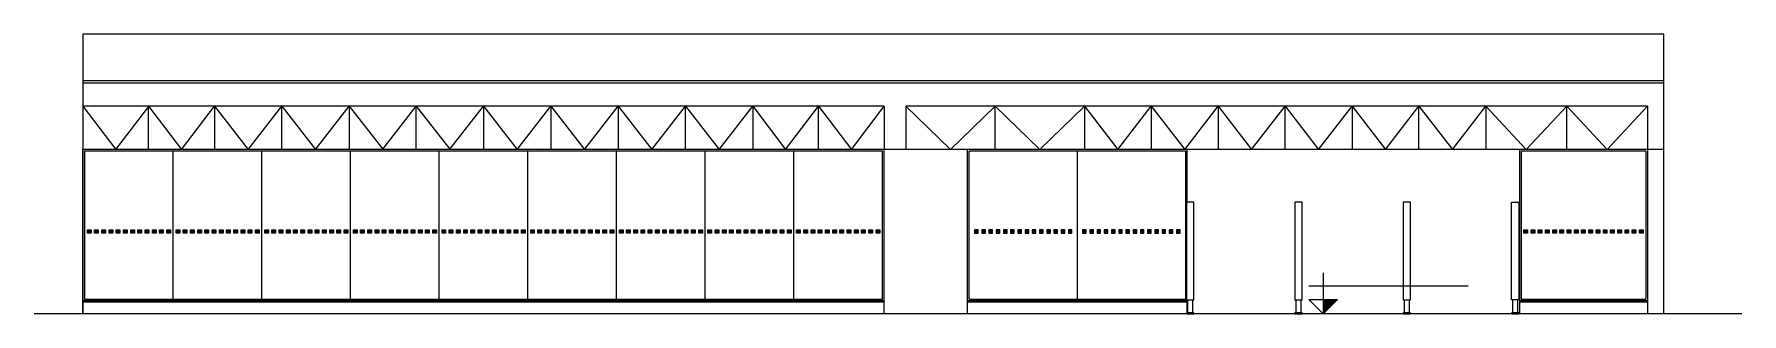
# Model space of a CAD drawing. Header units: metres. Extents: x -367 to 368, y -238 to 223.
# Drawn here: x -172.82 to -149.17, y 49.88 to 53.76 of the extents above; entities that cross this region are included whole.
import ezdxf
from ezdxf.enums import TextEntityAlignment as Align

# ---------------------------------------------------------------- set-up
doc = ezdxf.new("R2010")
doc.units = ezdxf.units.M
doc.linetypes.add('DIVIDE', pattern=[31.75, 12.7, -6.35, 0, -6.35, 0, -6.35])
doc.layers.add('ELE-INSTALAÇÕES', color=160, linetype='Continuous')
doc.layers.add('LA_BAU_BASES GERAIS_R00$0$base', color=253, linetype='Continuous')
doc.styles.add('LA_BAU_BASES GERAIS_R00$0$R60-125-RS', font='romans.shx', dxfattribs={"height": 0.19})
doc.styles.add('LA_BAU_BASES GERAIS_R00$0$R80-100-RS', font='romans.shx', dxfattribs={"height": 0.203})

# ---------------------------------------------------------------- blocks, each defined once
blk = doc.blocks.new('LA_BAU_BASES GERAIS_R00$0$SIMB-INICA-NÍVEL 100')
blk.add_hatch(color=256).paths.add_polyline_path([(2, 2), (0, 2), (0, 0)])
for p, q in [((0, 5.71), (0, 0)), ((-2, 3.9), (20.07, 3.9)), ((-2, 2), (2, 2))]:
    blk.add_line(p, q)
blk.add_lwpolyline([(-2, 2), (0, 0), (2, 2)])
blk = doc.blocks.new('LA_BAU_BASES GERAIS_R00')
at = {"layer": 'LA_BAU_BASES GERAIS_R00$0$base'}
for points in [[(-172.081, 51.048), (-172.031, 51.048), (-172.031, 50.998), (-172.081, 50.998)], [(-171.981, 51.048), (-171.931, 51.048), (-171.931, 50.998), (-171.981, 50.998)], [(-171.881, 51.048), (-171.831, 51.048), (-171.831, 50.998), (-171.881, 50.998)], [(-171.781, 51.048), (-171.731, 51.048), (-171.731, 50.998), (-171.781, 50.998)], [(-171.681, 51.048), (-171.631, 51.048), (-171.631, 50.998), (-171.681, 50.998)], [(-171.581, 51.048), (-171.531, 51.048), (-171.531, 50.998), (-171.581, 50.998)], [(-171.481, 51.048), (-171.431, 51.048), (-171.431, 50.998), (-171.481, 50.998)], [(-171.381, 51.048), (-171.331, 51.048), (-171.331, 50.998), (-171.381, 50.998)], [(-171.281, 51.048), (-171.231, 51.048), (-171.231, 50.998), (-171.281, 50.998)], [(-171.181, 51.048), (-171.131, 51.048), (-171.131, 50.998), (-171.181, 50.998)], [(-171.081, 51.048), (-171.031, 51.048), (-171.031, 50.998), (-171.081, 50.998)], [(-170.981, 51.048), (-170.931, 51.048), (-170.931, 50.998), (-170.981, 50.998)], [(-170.853, 51.048), (-170.803, 51.048), (-170.803, 50.998), (-170.853, 50.998)], [(-170.753, 51.048), (-170.703, 51.048), (-170.703, 50.998), (-170.753, 50.998)], [(-170.653, 51.048), (-170.603, 51.048), (-170.603, 50.998), (-170.653, 50.998)], [(-170.553, 51.048), (-170.503, 51.048), (-170.503, 50.998), (-170.553, 50.998)], [(-170.453, 51.048), (-170.403, 51.048), (-170.403, 50.998), (-170.453, 50.998)], [(-170.353, 51.048), (-170.303, 51.048), (-170.303, 50.998), (-170.353, 50.998)], [(-170.253, 51.048), (-170.203, 51.048), (-170.203, 50.998), (-170.253, 50.998)], [(-170.153, 51.048), (-170.103, 51.048), (-170.103, 50.998), (-170.153, 50.998)], [(-170.053, 51.048), (-170.003, 51.048), (-170.003, 50.998), (-170.053, 50.998)], [(-169.953, 51.048), (-169.903, 51.048), (-169.903, 50.998), (-169.953, 50.998)], [(-169.853, 51.048), (-169.803, 51.048), (-169.803, 50.998), (-169.853, 50.998)], [(-169.753, 51.048), (-169.703, 51.048), (-169.703, 50.998), (-169.753, 50.998)], [(-169.625, 51.048), (-169.575, 51.048), (-169.575, 50.998), (-169.625, 50.998)], [(-169.525, 51.048), (-169.475, 51.048), (-169.475, 50.998), (-169.525, 50.998)], [(-169.425, 51.048), (-169.375, 51.048), (-169.375, 50.998), (-169.425, 50.998)], [(-169.325, 51.048), (-169.275, 51.048), (-169.275, 50.998), (-169.325, 50.998)], [(-169.225, 51.048), (-169.175, 51.048), (-169.175, 50.998), (-169.225, 50.998)], [(-169.125, 51.048), (-169.075, 51.048), (-169.075, 50.998), (-169.125, 50.998)], [(-169.025, 51.048), (-168.975, 51.048), (-168.975, 50.998), (-169.025, 50.998)], [(-168.925, 51.048), (-168.875, 51.048), (-168.875, 50.998), (-168.925, 50.998)], [(-168.825, 51.048), (-168.775, 51.048), (-168.775, 50.998), (-168.825, 50.998)], [(-168.725, 51.048), (-168.675, 51.048), (-168.675, 50.998), (-168.725, 50.998)], [(-168.625, 51.048), (-168.575, 51.048), (-168.575, 50.998), (-168.625, 50.998)], [(-168.525, 51.048), (-168.475, 51.048), (-168.475, 50.998), (-168.525, 50.998)], [(-168.397, 51.048), (-168.347, 51.048), (-168.347, 50.998), (-168.397, 50.998)], [(-168.297, 51.048), (-168.247, 51.048), (-168.247, 50.998), (-168.297, 50.998)], [(-168.197, 51.048), (-168.147, 51.048), (-168.147, 50.998), (-168.197, 50.998)], [(-168.097, 51.048), (-168.047, 51.048), (-168.047, 50.998), (-168.097, 50.998)], [(-167.997, 51.048), (-167.947, 51.048), (-167.947, 50.998), (-167.997, 50.998)], [(-167.897, 51.048), (-167.847, 51.048), (-167.847, 50.998), (-167.897, 50.998)], [(-167.797, 51.048), (-167.747, 51.048), (-167.747, 50.998), (-167.797, 50.998)], [(-167.697, 51.048), (-167.647, 51.048), (-167.647, 50.998), (-167.697, 50.998)], [(-167.597, 51.048), (-167.547, 51.048), (-167.547, 50.998), (-167.597, 50.998)], [(-167.497, 51.048), (-167.447, 51.048), (-167.447, 50.998), (-167.497, 50.998)], [(-167.397, 51.048), (-167.347, 51.048), (-167.347, 50.998), (-167.397, 50.998)], [(-167.297, 51.048), (-167.247, 51.048), (-167.247, 50.998), (-167.297, 50.998)], [(-167.17, 51.048), (-167.12, 51.048), (-167.12, 50.998), (-167.17, 50.998)], [(-167.07, 51.048), (-167.02, 51.048), (-167.02, 50.998), (-167.07, 50.998)], [(-166.97, 51.048), (-166.92, 51.048), (-166.92, 50.998), (-166.97, 50.998)], [(-166.87, 51.048), (-166.82, 51.048), (-166.82, 50.998), (-166.87, 50.998)], [(-166.77, 51.048), (-166.72, 51.048), (-166.72, 50.998), (-166.77, 50.998)], [(-166.67, 51.048), (-166.62, 51.048), (-166.62, 50.998), (-166.67, 50.998)], [(-166.57, 51.048), (-166.52, 51.048), (-166.52, 50.998), (-166.57, 50.998)], [(-166.47, 51.048), (-166.42, 51.048), (-166.42, 50.998), (-166.47, 50.998)], [(-166.37, 51.048), (-166.32, 51.048), (-166.32, 50.998), (-166.37, 50.998)], [(-166.27, 51.048), (-166.22, 51.048), (-166.22, 50.998), (-166.27, 50.998)], [(-166.17, 51.048), (-166.12, 51.048), (-166.12, 50.998), (-166.17, 50.998)], [(-166.07, 51.048), (-166.02, 51.048), (-166.02, 50.998), (-166.07, 50.998)], [(-165.942, 51.048), (-165.892, 51.048), (-165.892, 50.998), (-165.942, 50.998)], [(-165.842, 51.048), (-165.792, 51.048), (-165.792, 50.998), (-165.842, 50.998)], [(-165.742, 51.048), (-165.692, 51.048), (-165.692, 50.998), (-165.742, 50.998)], [(-165.642, 51.048), (-165.592, 51.048), (-165.592, 50.998), (-165.642, 50.998)], [(-165.542, 51.048), (-165.492, 51.048), (-165.492, 50.998), (-165.542, 50.998)], [(-165.442, 51.048), (-165.392, 51.048), (-165.392, 50.998), (-165.442, 50.998)], [(-165.342, 51.048), (-165.292, 51.048), (-165.292, 50.998), (-165.342, 50.998)], [(-165.242, 51.048), (-165.192, 51.048), (-165.192, 50.998), (-165.242, 50.998)], [(-165.142, 51.048), (-165.092, 51.048), (-165.092, 50.998), (-165.142, 50.998)], [(-165.042, 51.048), (-164.992, 51.048), (-164.992, 50.998), (-165.042, 50.998)], [(-164.942, 51.048), (-164.892, 51.048), (-164.892, 50.998), (-164.942, 50.998)], [(-164.842, 51.048), (-164.792, 51.048), (-164.792, 50.998), (-164.842, 50.998)], [(-164.714, 51.048), (-164.664, 51.048), (-164.664, 50.998), (-164.714, 50.998)], [(-164.614, 51.048), (-164.564, 51.048), (-164.564, 50.998), (-164.614, 50.998)], [(-164.514, 51.048), (-164.464, 51.048), (-164.464, 50.998), (-164.514, 50.998)], [(-164.414, 51.048), (-164.364, 51.048), (-164.364, 50.998), (-164.414, 50.998)], [(-164.314, 51.048), (-164.264, 51.048), (-164.264, 50.998), (-164.314, 50.998)], [(-164.214, 51.048), (-164.164, 51.048), (-164.164, 50.998), (-164.214, 50.998)], [(-164.114, 51.048), (-164.064, 51.048), (-164.064, 50.998), (-164.114, 50.998)], [(-164.014, 51.048), (-163.964, 51.048), (-163.964, 50.998), (-164.014, 50.998)], [(-163.914, 51.048), (-163.864, 51.048), (-163.864, 50.998), (-163.914, 50.998)], [(-163.814, 51.048), (-163.764, 51.048), (-163.764, 50.998), (-163.814, 50.998)], [(-163.714, 51.048), (-163.664, 51.048), (-163.664, 50.998), (-163.714, 50.998)], [(-163.614, 51.048), (-163.564, 51.048), (-163.564, 50.998), (-163.614, 50.998)], [(-163.487, 51.048), (-163.437, 51.048), (-163.437, 50.998), (-163.487, 50.998)], [(-163.387, 51.048), (-163.337, 51.048), (-163.337, 50.998), (-163.387, 50.998)], [(-163.287, 51.048), (-163.237, 51.048), (-163.237, 50.998), (-163.287, 50.998)], [(-163.187, 51.048), (-163.137, 51.048), (-163.137, 50.998), (-163.187, 50.998)], [(-163.087, 51.048), (-163.037, 51.048), (-163.037, 50.998), (-163.087, 50.998)], [(-162.987, 51.048), (-162.937, 51.048), (-162.937, 50.998), (-162.987, 50.998)], [(-162.887, 51.048), (-162.837, 51.048), (-162.837, 50.998), (-162.887, 50.998)], [(-162.787, 51.048), (-162.737, 51.048), (-162.737, 50.998), (-162.787, 50.998)], [(-162.687, 51.048), (-162.637, 51.048), (-162.637, 50.998), (-162.687, 50.998)], [(-162.587, 51.048), (-162.537, 51.048), (-162.537, 50.998), (-162.587, 50.998)], [(-162.487, 51.048), (-162.437, 51.048), (-162.437, 50.998), (-162.487, 50.998)], [(-162.387, 51.048), (-162.337, 51.048), (-162.337, 50.998), (-162.387, 50.998)], [(-162.259, 51.048), (-162.209, 51.048), (-162.209, 50.998), (-162.259, 50.998)], [(-162.159, 51.048), (-162.109, 51.048), (-162.109, 50.998), (-162.159, 50.998)], [(-162.059, 51.048), (-162.009, 51.048), (-162.009, 50.998), (-162.059, 50.998)], [(-161.959, 51.048), (-161.909, 51.048), (-161.909, 50.998), (-161.959, 50.998)], [(-161.859, 51.048), (-161.809, 51.048), (-161.809, 50.998), (-161.859, 50.998)], [(-161.759, 51.048), (-161.709, 51.048), (-161.709, 50.998), (-161.759, 50.998)], [(-161.659, 51.048), (-161.609, 51.048), (-161.609, 50.998), (-161.659, 50.998)], [(-161.559, 51.048), (-161.509, 51.048), (-161.509, 50.998), (-161.559, 50.998)], [(-161.459, 51.048), (-161.409, 51.048), (-161.409, 50.998), (-161.459, 50.998)], [(-161.359, 51.048), (-161.309, 51.048), (-161.309, 50.998), (-161.359, 50.998)], [(-161.259, 51.048), (-161.209, 51.048), (-161.209, 50.998), (-161.259, 50.998)], [(-161.159, 51.048), (-161.109, 51.048), (-161.109, 50.998), (-161.159, 50.998)], [(-159.746, 51.048), (-159.796, 51.048), (-159.796, 50.998), (-159.746, 50.998)], [(-159.646, 51.048), (-159.696, 51.048), (-159.696, 50.998), (-159.646, 50.998)], [(-159.546, 51.048), (-159.596, 51.048), (-159.596, 50.998), (-159.546, 50.998)], [(-159.446, 51.048), (-159.496, 51.048), (-159.496, 50.998), (-159.446, 50.998)], [(-159.346, 51.048), (-159.396, 51.048), (-159.396, 50.998), (-159.346, 50.998)], [(-159.246, 51.048), (-159.296, 51.048), (-159.296, 50.998), (-159.246, 50.998)], [(-159.146, 51.048), (-159.196, 51.048), (-159.196, 50.998), (-159.146, 50.998)], [(-159.046, 51.048), (-159.096, 51.048), (-159.096, 50.998), (-159.046, 50.998)], [(-158.946, 51.048), (-158.996, 51.048), (-158.996, 50.998), (-158.946, 50.998)], [(-158.846, 51.048), (-158.896, 51.048), (-158.896, 50.998), (-158.846, 50.998)], [(-158.746, 51.048), (-158.796, 51.048), (-158.796, 50.998), (-158.746, 50.998)], [(-158.646, 51.048), (-158.696, 51.048), (-158.696, 50.998), (-158.646, 50.998)], [(-158.546, 51.048), (-158.596, 51.048), (-158.596, 50.998), (-158.546, 50.998)], [(-158.446, 51.048), (-158.496, 51.048), (-158.496, 50.998), (-158.446, 50.998)], [(-158.249, 51.048), (-158.299, 51.048), (-158.299, 50.998), (-158.249, 50.998)], [(-158.149, 51.048), (-158.199, 51.048), (-158.199, 50.998), (-158.149, 50.998)], [(-158.049, 51.048), (-158.099, 51.048), (-158.099, 50.998), (-158.049, 50.998)], [(-157.949, 51.048), (-157.999, 51.048), (-157.999, 50.998), (-157.949, 50.998)], [(-157.849, 51.048), (-157.899, 51.048), (-157.899, 50.998), (-157.849, 50.998)], [(-157.749, 51.048), (-157.799, 51.048), (-157.799, 50.998), (-157.749, 50.998)], [(-157.649, 51.048), (-157.699, 51.048), (-157.699, 50.998), (-157.649, 50.998)], [(-157.549, 51.048), (-157.599, 51.048), (-157.599, 50.998), (-157.549, 50.998)], [(-157.449, 51.048), (-157.499, 51.048), (-157.499, 50.998), (-157.449, 50.998)], [(-157.349, 51.048), (-157.399, 51.048), (-157.399, 50.998), (-157.349, 50.998)], [(-157.249, 51.048), (-157.299, 51.048), (-157.299, 50.998), (-157.249, 50.998)], [(-157.149, 51.048), (-157.199, 51.048), (-157.199, 50.998), (-157.149, 50.998)], [(-157.049, 51.048), (-157.099, 51.048), (-157.099, 50.998), (-157.049, 50.998)], [(-156.949, 51.048), (-156.999, 51.048), (-156.999, 50.998), (-156.949, 50.998)], [(-152.188, 51.048), (-152.138, 51.048), (-152.138, 50.998), (-152.188, 50.998)], [(-152.088, 51.048), (-152.038, 51.048), (-152.038, 50.998), (-152.088, 50.998)], [(-151.988, 51.048), (-151.938, 51.048), (-151.938, 50.998), (-151.988, 50.998)], [(-151.888, 51.048), (-151.838, 51.048), (-151.838, 50.998), (-151.888, 50.998)], [(-151.788, 51.048), (-151.738, 51.048), (-151.738, 50.998), (-151.788, 50.998)], [(-151.688, 51.048), (-151.638, 51.048), (-151.638, 50.998), (-151.688, 50.998)], [(-151.588, 51.048), (-151.538, 51.048), (-151.538, 50.998), (-151.588, 50.998)], [(-151.488, 51.048), (-151.438, 51.048), (-151.438, 50.998), (-151.488, 50.998)], [(-151.388, 51.048), (-151.337, 51.048), (-151.337, 50.998), (-151.388, 50.998)], [(-151.287, 51.048), (-151.237, 51.048), (-151.237, 50.998), (-151.287, 50.998)], [(-151.187, 51.048), (-151.137, 51.048), (-151.137, 50.998), (-151.187, 50.998)], [(-151.087, 51.048), (-151.037, 51.048), (-151.037, 50.998), (-151.087, 50.998)], [(-150.987, 51.048), (-150.937, 51.048), (-150.937, 50.998), (-150.987, 50.998)], [(-150.887, 51.048), (-150.837, 51.048), (-150.837, 50.998), (-150.887, 50.998)], [(-150.787, 51.048), (-150.737, 51.048), (-150.737, 50.998), (-150.787, 50.998)], [(-150.687, 51.048), (-150.637, 51.048), (-150.637, 50.998), (-150.687, 50.998)], [(-150.587, 51.048), (-150.537, 51.048), (-150.537, 50.998), (-150.587, 50.998)]]:
    blk.add_hatch(color=256, dxfattribs=at).paths.add_polyline_path(points)
for p, q in [((-150.25, 53.11), (-172.145, 53.11)), ((-150.25, 53.08), (-172.145, 53.08)), ((-161.045, 52.76), (-172.145, 52.76)), ((-171.233, 52.16), (-171.233, 52.76)), ((-170.322, 52.76), (-170.322, 52.16)), ((-169.39, 52.16), (-169.39, 52.76)), ((-168.458, 52.76), (-168.458, 52.16)), ((-167.527, 52.16), (-167.527, 52.76)), ((-166.595, 52.76), (-166.595, 52.16)), ((-165.663, 52.76), (-165.663, 52.16)), ((-164.732, 52.76), (-164.732, 52.16)), ((-163.8, 52.16), (-163.8, 52.76)), ((-162.868, 52.76), (-162.868, 52.16)), ((-161.957, 52.16), (-161.957, 52.76)), ((-161.045, 52.76), (-161.045, 52.16)), ((-150.475, 52.76), (-160.745, 52.76)), ((-160.745, 52.76), (-160.745, 52.16)), ((-159.51, 52.16), (-159.51, 52.76)), ((-158.275, 52.76), (-158.275, 52.16)), ((-157.348, 52.76), (-157.348, 52.16)), ((-156.422, 52.76), (-156.422, 52.16)), ((-155.495, 52.16), (-155.495, 52.76)), ((-154.568, 52.76), (-154.568, 52.16)), ((-153.642, 52.16), (-153.642, 52.76)), ((-152.715, 52.76), (-152.715, 52.16)), ((-151.595, 52.16), (-151.595, 52.76)), ((-150.475, 52.76), (-150.475, 52.16)), ((-150.25, 52.16), (-172.145, 52.16)), ((-172.145, 49.88), (-172.145, 52.16)), ((-161.07, 52.135), (-172.12, 52.135)), ((-172.119, 50.083), (-172.119, 52.135)), ((-170.892, 50.083), (-170.892, 52.135)), ((-169.664, 50.083), (-169.664, 52.135)), ((-168.436, 50.083), (-168.436, 52.135)), ((-167.208, 50.083), (-167.208, 52.135)), ((-165.981, 50.083), (-165.981, 52.135)), ((-164.753, 50.083), (-164.753, 52.135)), ((-163.525, 50.083), (-163.525, 52.135)), ((-162.298, 50.083), (-162.298, 52.135)), ((-161.07, 50.083), (-161.07, 52.135)), ((-161.045, 49.88), (-161.045, 52.16)), ((-159.895, 49.88), (-159.895, 52.16)), ((-156.875, 52.135), (-159.87, 52.135)), ((-159.87, 50.083), (-159.87, 52.135)), ((-158.373, 52.135), (-158.373, 50.083)), ((-156.875, 52.135), (-156.875, 50.083, 0)), ((-156.85, 51.43), (-156.85, 52.16)), ((-152.25, 52.16), (-152.25, 50.068)), ((-150.5, 52.135), (-152.225, 52.135)), ((-152.225, 52.135), (-152.225, 50.083)), ((-150.5, 52.135), (-150.5, 50.083)), ((-150.475, 52.16), (-150.475, 49.88)), ((-172.145, 50.068), (-161.045, 50.068)), ((-172.145, 50.048), (-161.045, 50.048)), ((-172.12, 50.083), (-161.07, 50.083)), ((-159.895, 50.068), (-156.85, 50.068)), ((-159.895, 50.048), (-156.85, 50.048)), ((-159.87, 50.083), (-156.875, 50.083)), ((-156.85, 50.068), (-156.85, 50.075)), ((-156.85, 50.048), (-156.85, 50.068)), ((-156.85, 49.88), (-156.85, 50.048)), ((-156.845, 50.075, 0), (-156.845, 49.895, 0)), ((-156.775, 50.075, 0), (-156.775, 49.895, 0)), ((-155.345, 50.075, 0), (-155.345, 49.895, 0)), ((-155.275, 50.075, 0), (-155.275, 49.895, 0)), ((-153.845, 50.075, 0), (-153.845, 49.895, 0)), ((-153.775, 50.075, 0), (-153.775, 49.895, 0)), ((-152.345, 50.075, 0), (-152.345, 49.895, 0)), ((-152.275, 50.075, 0), (-152.275, 49.895, 0)), ((-152.25, 50.068), (-150.475, 50.068)), ((-152.25, 50.068), (-152.25, 50.048)), ((-152.25, 50.048), (-152.25, 49.88)), ((-152.25, 50.048), (-150.475, 50.048)), ((-152.225, 50.083), (-150.5, 50.083)), ((-149.169, 49.88), (-172.819, 49.88)), ((-152.25, 49.88), (-156.85, 49.88))]:
    blk.add_line(p, q, dxfattribs=at)
for points in [[(-150.25, 49.88), (-150.25, 53.76), (-172.145, 53.76), (-172.145, 49.88)], [(-172.145, 52.76), (-171.689, 52.16), (-171.231, 52.757)], [(-171.233, 52.76), (-170.777, 52.16), (-170.322, 52.76)], [(-170.322, 52.76), (-169.856, 52.16), (-169.39, 52.76)], [(-169.39, 52.76), (-168.924, 52.16), (-168.458, 52.76)], [(-168.458, 52.76), (-167.992, 52.166), (-167.527, 52.76)], [(-167.527, 52.76), (-167.061, 52.166), (-166.595, 52.76)], [(-166.595, 52.76), (-166.129, 52.16), (-165.663, 52.76)], [(-165.663, 52.76), (-165.197, 52.16), (-164.732, 52.76)], [(-164.732, 52.76), (-164.266, 52.16), (-163.8, 52.76)], [(-163.8, 52.76), (-163.334, 52.16), (-162.868, 52.76)], [(-162.868, 52.76), (-162.412, 52.16), (-161.957, 52.76)], [(-161.957, 52.76), (-161.501, 52.16), (-161.045, 52.76)], [(-160.745, 52.76), (-160.128, 52.16), (-159.51, 52.76)], [(-159.51, 52.76), (-158.893, 52.16), (-158.275, 52.76)], [(-158.275, 52.76), (-157.812, 52.16), (-157.348, 52.76)], [(-157.348, 52.76), (-156.885, 52.16), (-156.422, 52.76)], [(-156.422, 52.76), (-155.958, 52.16), (-155.495, 52.76)], [(-155.495, 52.76), (-155.032, 52.16), (-154.568, 52.76)], [(-154.568, 52.76), (-154.105, 52.16), (-153.642, 52.76)], [(-153.642, 52.76), (-153.178, 52.16), (-152.715, 52.76)], [(-152.715, 52.76), (-152.155, 52.16), (-151.595, 52.76)], [(-151.595, 52.76), (-151.035, 52.16), (-150.475, 52.76)]]:
    blk.add_lwpolyline(points, dxfattribs=at)
at = {"layer": 'LA_BAU_BASES GERAIS_R00$0$base', "elevation": 0}
for points in [[(-156.76, 50.075), (-156.76, 51.43), (-156.86, 51.43), (-156.86, 50.075)], [(-152.36, 50.075), (-152.36, 51.43), (-152.26, 51.43), (-152.26, 50.075)], [(-159.796, 50.998), (-159.746, 50.998), (-159.746, 51.048), (-159.796, 51.048)], [(-159.696, 50.998), (-159.646, 50.998), (-159.646, 51.048), (-159.696, 51.048)], [(-159.596, 50.998), (-159.546, 50.998), (-159.546, 51.048), (-159.596, 51.048)], [(-159.496, 50.998), (-159.446, 50.998), (-159.446, 51.048), (-159.496, 51.048)], [(-159.396, 50.998), (-159.346, 50.998), (-159.346, 51.048), (-159.396, 51.048)], [(-159.296, 50.998), (-159.246, 50.998), (-159.246, 51.048), (-159.296, 51.048)], [(-159.196, 50.998), (-159.146, 50.998), (-159.146, 51.048), (-159.196, 51.048)], [(-159.096, 50.998), (-159.046, 50.998), (-159.046, 51.048), (-159.096, 51.048)], [(-158.996, 50.998), (-158.946, 50.998), (-158.946, 51.048), (-158.996, 51.048)], [(-158.896, 50.998), (-158.846, 50.998), (-158.846, 51.048), (-158.896, 51.048)], [(-158.796, 50.998), (-158.746, 50.998), (-158.746, 51.048), (-158.796, 51.048)], [(-158.696, 50.998), (-158.646, 50.998), (-158.646, 51.048), (-158.696, 51.048)], [(-158.596, 50.998), (-158.546, 50.998), (-158.546, 51.048), (-158.596, 51.048)], [(-158.496, 50.998), (-158.446, 50.998), (-158.446, 51.048), (-158.496, 51.048)], [(-158.299, 50.998), (-158.249, 50.998), (-158.249, 51.048), (-158.299, 51.048)], [(-158.199, 50.998), (-158.149, 50.998), (-158.149, 51.048), (-158.199, 51.048)], [(-158.099, 50.998), (-158.049, 50.998), (-158.049, 51.048), (-158.099, 51.048)], [(-157.999, 50.998), (-157.949, 50.998), (-157.949, 51.048), (-157.999, 51.048)], [(-157.899, 50.998), (-157.849, 50.998), (-157.849, 51.048), (-157.899, 51.048)], [(-157.799, 50.998), (-157.749, 50.998), (-157.749, 51.048), (-157.799, 51.048)], [(-157.699, 50.998), (-157.649, 50.998), (-157.649, 51.048), (-157.699, 51.048)], [(-157.599, 50.998), (-157.549, 50.998), (-157.549, 51.048), (-157.599, 51.048)], [(-157.499, 50.998), (-157.449, 50.998), (-157.449, 51.048), (-157.499, 51.048)], [(-157.399, 50.998), (-157.349, 50.998), (-157.349, 51.048), (-157.399, 51.048)], [(-157.299, 50.998), (-157.249, 50.998), (-157.249, 51.048), (-157.299, 51.048)], [(-157.199, 50.998), (-157.149, 50.998), (-157.149, 51.048), (-157.199, 51.048)], [(-157.099, 50.998), (-157.049, 50.998), (-157.049, 51.048), (-157.099, 51.048)], [(-156.999, 50.998), (-156.949, 50.998), (-156.949, 51.048), (-156.999, 51.048)], [(-152.138, 50.998), (-152.188, 50.998), (-152.188, 51.048), (-152.138, 51.048)], [(-152.038, 50.998), (-152.088, 50.998), (-152.088, 51.048), (-152.038, 51.048)], [(-151.938, 50.998), (-151.988, 50.998), (-151.988, 51.048), (-151.938, 51.048)], [(-151.838, 50.998), (-151.888, 50.998), (-151.888, 51.048), (-151.838, 51.048)], [(-151.738, 50.998), (-151.788, 50.998), (-151.788, 51.048), (-151.738, 51.048)], [(-151.638, 50.998), (-151.688, 50.998), (-151.688, 51.048), (-151.638, 51.048)], [(-151.538, 50.998), (-151.588, 50.998), (-151.588, 51.048), (-151.538, 51.048)], [(-151.438, 50.998), (-151.488, 50.998), (-151.488, 51.048), (-151.438, 51.048)], [(-151.337, 50.998), (-151.388, 50.998), (-151.388, 51.048), (-151.337, 51.048)], [(-151.237, 50.998), (-151.287, 50.998), (-151.287, 51.048), (-151.237, 51.048)], [(-151.137, 50.998), (-151.187, 50.998), (-151.187, 51.048), (-151.137, 51.048)], [(-151.037, 50.998), (-151.087, 50.998), (-151.087, 51.048), (-151.037, 51.048)], [(-150.937, 50.998), (-150.987, 50.998), (-150.987, 51.048), (-150.937, 51.048)], [(-150.837, 50.998), (-150.887, 50.998), (-150.887, 51.048), (-150.837, 51.048)], [(-150.737, 50.998), (-150.787, 50.998), (-150.787, 51.048), (-150.737, 51.048)], [(-150.637, 50.998), (-150.687, 50.998), (-150.687, 51.048), (-150.637, 51.048)], [(-150.537, 50.998), (-150.587, 50.998), (-150.587, 51.048), (-150.537, 51.048)], [(-152.36, 49.895), (-152.36, 49.88), (-152.26, 49.88), (-152.26, 49.895)]]:
    blk.add_lwpolyline(points, close=True, dxfattribs=at)
at = {"layer": 'LA_BAU_BASES GERAIS_R00$0$base'}
for points in [[(-155.26, 50.075), (-155.26, 51.43), (-155.36, 51.43), (-155.36, 50.075)], [(-153.86, 50.075), (-153.76, 50.075), (-153.76, 51.43), (-153.86, 51.43)], [(-172.031, 50.998), (-172.081, 50.998), (-172.081, 51.048), (-172.031, 51.048)], [(-171.931, 50.998), (-171.981, 50.998), (-171.981, 51.048), (-171.931, 51.048)], [(-171.831, 50.998), (-171.881, 50.998), (-171.881, 51.048), (-171.831, 51.048)], [(-171.731, 50.998), (-171.781, 50.998), (-171.781, 51.048), (-171.731, 51.048)], [(-171.631, 50.998), (-171.681, 50.998), (-171.681, 51.048), (-171.631, 51.048)], [(-171.531, 50.998), (-171.581, 50.998), (-171.581, 51.048), (-171.531, 51.048)], [(-171.431, 50.998), (-171.481, 50.998), (-171.481, 51.048), (-171.431, 51.048)], [(-171.331, 50.998), (-171.381, 50.998), (-171.381, 51.048), (-171.331, 51.048)], [(-171.231, 50.998), (-171.281, 50.998), (-171.281, 51.048), (-171.231, 51.048)], [(-171.131, 50.998), (-171.181, 50.998), (-171.181, 51.048), (-171.131, 51.048)], [(-171.031, 50.998), (-171.081, 50.998), (-171.081, 51.048), (-171.031, 51.048)], [(-170.931, 50.998), (-170.981, 50.998), (-170.981, 51.048), (-170.931, 51.048)], [(-170.803, 50.998), (-170.853, 50.998), (-170.853, 51.048), (-170.803, 51.048)], [(-170.703, 50.998), (-170.753, 50.998), (-170.753, 51.048), (-170.703, 51.048)], [(-170.603, 50.998), (-170.653, 50.998), (-170.653, 51.048), (-170.603, 51.048)], [(-170.503, 50.998), (-170.553, 50.998), (-170.553, 51.048), (-170.503, 51.048)], [(-170.403, 50.998), (-170.453, 50.998), (-170.453, 51.048), (-170.403, 51.048)], [(-170.303, 50.998), (-170.353, 50.998), (-170.353, 51.048), (-170.303, 51.048)], [(-170.203, 50.998), (-170.253, 50.998), (-170.253, 51.048), (-170.203, 51.048)], [(-170.103, 50.998), (-170.153, 50.998), (-170.153, 51.048), (-170.103, 51.048)], [(-170.003, 50.998), (-170.053, 50.998), (-170.053, 51.048), (-170.003, 51.048)], [(-169.903, 50.998), (-169.953, 50.998), (-169.953, 51.048), (-169.903, 51.048)], [(-169.803, 50.998), (-169.853, 50.998), (-169.853, 51.048), (-169.803, 51.048)], [(-169.703, 50.998), (-169.753, 50.998), (-169.753, 51.048), (-169.703, 51.048)], [(-169.575, 50.998), (-169.625, 50.998), (-169.625, 51.048), (-169.575, 51.048)], [(-169.475, 50.998), (-169.525, 50.998), (-169.525, 51.048), (-169.475, 51.048)], [(-169.375, 50.998), (-169.425, 50.998), (-169.425, 51.048), (-169.375, 51.048)], [(-169.275, 50.998), (-169.325, 50.998), (-169.325, 51.048), (-169.275, 51.048)], [(-169.175, 50.998), (-169.225, 50.998), (-169.225, 51.048), (-169.175, 51.048)], [(-169.075, 50.998), (-169.125, 50.998), (-169.125, 51.048), (-169.075, 51.048)], [(-168.975, 50.998), (-169.025, 50.998), (-169.025, 51.048), (-168.975, 51.048)], [(-168.875, 50.998), (-168.925, 50.998), (-168.925, 51.048), (-168.875, 51.048)], [(-168.775, 50.998), (-168.825, 50.998), (-168.825, 51.048), (-168.775, 51.048)], [(-168.675, 50.998), (-168.725, 50.998), (-168.725, 51.048), (-168.675, 51.048)], [(-168.575, 50.998), (-168.625, 50.998), (-168.625, 51.048), (-168.575, 51.048)], [(-168.475, 50.998), (-168.525, 50.998), (-168.525, 51.048), (-168.475, 51.048)], [(-168.347, 50.998), (-168.397, 50.998), (-168.397, 51.048), (-168.347, 51.048)], [(-168.247, 50.998), (-168.297, 50.998), (-168.297, 51.048), (-168.247, 51.048)], [(-168.147, 50.998), (-168.197, 50.998), (-168.197, 51.048), (-168.147, 51.048)], [(-168.047, 50.998), (-168.097, 50.998), (-168.097, 51.048), (-168.047, 51.048)], [(-167.947, 50.998), (-167.997, 50.998), (-167.997, 51.048), (-167.947, 51.048)], [(-167.847, 50.998), (-167.897, 50.998), (-167.897, 51.048), (-167.847, 51.048)], [(-167.747, 50.998), (-167.797, 50.998), (-167.797, 51.048), (-167.747, 51.048)], [(-167.647, 50.998), (-167.697, 50.998), (-167.697, 51.048), (-167.647, 51.048)], [(-167.547, 50.998), (-167.597, 50.998), (-167.597, 51.048), (-167.547, 51.048)], [(-167.447, 50.998), (-167.497, 50.998), (-167.497, 51.048), (-167.447, 51.048)], [(-167.347, 50.998), (-167.397, 50.998), (-167.397, 51.048), (-167.347, 51.048)], [(-167.247, 50.998), (-167.297, 50.998), (-167.297, 51.048), (-167.247, 51.048)], [(-167.12, 50.998), (-167.17, 50.998), (-167.17, 51.048), (-167.12, 51.048)], [(-167.02, 50.998), (-167.07, 50.998), (-167.07, 51.048), (-167.02, 51.048)], [(-166.92, 50.998), (-166.97, 50.998), (-166.97, 51.048), (-166.92, 51.048)], [(-166.82, 50.998), (-166.87, 50.998), (-166.87, 51.048), (-166.82, 51.048)], [(-166.72, 50.998), (-166.77, 50.998), (-166.77, 51.048), (-166.72, 51.048)], [(-166.62, 50.998), (-166.67, 50.998), (-166.67, 51.048), (-166.62, 51.048)], [(-166.52, 50.998), (-166.57, 50.998), (-166.57, 51.048), (-166.52, 51.048)], [(-166.42, 50.998), (-166.47, 50.998), (-166.47, 51.048), (-166.42, 51.048)], [(-166.32, 50.998), (-166.37, 50.998), (-166.37, 51.048), (-166.32, 51.048)], [(-166.22, 50.998), (-166.27, 50.998), (-166.27, 51.048), (-166.22, 51.048)], [(-166.12, 50.998), (-166.17, 50.998), (-166.17, 51.048), (-166.12, 51.048)], [(-166.02, 50.998), (-166.07, 50.998), (-166.07, 51.048), (-166.02, 51.048)], [(-165.892, 50.998), (-165.942, 50.998), (-165.942, 51.048), (-165.892, 51.048)], [(-165.792, 50.998), (-165.842, 50.998), (-165.842, 51.048), (-165.792, 51.048)], [(-165.692, 50.998), (-165.742, 50.998), (-165.742, 51.048), (-165.692, 51.048)], [(-165.592, 50.998), (-165.642, 50.998), (-165.642, 51.048), (-165.592, 51.048)], [(-165.492, 50.998), (-165.542, 50.998), (-165.542, 51.048), (-165.492, 51.048)], [(-165.392, 50.998), (-165.442, 50.998), (-165.442, 51.048), (-165.392, 51.048)], [(-165.292, 50.998), (-165.342, 50.998), (-165.342, 51.048), (-165.292, 51.048)], [(-165.192, 50.998), (-165.242, 50.998), (-165.242, 51.048), (-165.192, 51.048)], [(-165.092, 50.998), (-165.142, 50.998), (-165.142, 51.048), (-165.092, 51.048)], [(-164.992, 50.998), (-165.042, 50.998), (-165.042, 51.048), (-164.992, 51.048)], [(-164.892, 50.998), (-164.942, 50.998), (-164.942, 51.048), (-164.892, 51.048)], [(-164.792, 50.998), (-164.842, 50.998), (-164.842, 51.048), (-164.792, 51.048)], [(-164.664, 50.998), (-164.714, 50.998), (-164.714, 51.048), (-164.664, 51.048)], [(-164.564, 50.998), (-164.614, 50.998), (-164.614, 51.048), (-164.564, 51.048)], [(-164.464, 50.998), (-164.514, 50.998), (-164.514, 51.048), (-164.464, 51.048)], [(-164.364, 50.998), (-164.414, 50.998), (-164.414, 51.048), (-164.364, 51.048)], [(-164.264, 50.998), (-164.314, 50.998), (-164.314, 51.048), (-164.264, 51.048)], [(-164.164, 50.998), (-164.214, 50.998), (-164.214, 51.048), (-164.164, 51.048)], [(-164.064, 50.998), (-164.114, 50.998), (-164.114, 51.048), (-164.064, 51.048)], [(-163.964, 50.998), (-164.014, 50.998), (-164.014, 51.048), (-163.964, 51.048)], [(-163.864, 50.998), (-163.914, 50.998), (-163.914, 51.048), (-163.864, 51.048)], [(-163.764, 50.998), (-163.814, 50.998), (-163.814, 51.048), (-163.764, 51.048)], [(-163.664, 50.998), (-163.714, 50.998), (-163.714, 51.048), (-163.664, 51.048)], [(-163.564, 50.998), (-163.614, 50.998), (-163.614, 51.048), (-163.564, 51.048)], [(-163.437, 50.998), (-163.487, 50.998), (-163.487, 51.048), (-163.437, 51.048)], [(-163.337, 50.998), (-163.387, 50.998), (-163.387, 51.048), (-163.337, 51.048)], [(-163.237, 50.998), (-163.287, 50.998), (-163.287, 51.048), (-163.237, 51.048)], [(-163.137, 50.998), (-163.187, 50.998), (-163.187, 51.048), (-163.137, 51.048)], [(-163.037, 50.998), (-163.087, 50.998), (-163.087, 51.048), (-163.037, 51.048)], [(-162.937, 50.998), (-162.987, 50.998), (-162.987, 51.048), (-162.937, 51.048)], [(-162.837, 50.998), (-162.887, 50.998), (-162.887, 51.048), (-162.837, 51.048)], [(-162.737, 50.998), (-162.787, 50.998), (-162.787, 51.048), (-162.737, 51.048)], [(-162.637, 50.998), (-162.687, 50.998), (-162.687, 51.048), (-162.637, 51.048)], [(-162.537, 50.998), (-162.587, 50.998), (-162.587, 51.048), (-162.537, 51.048)], [(-162.437, 50.998), (-162.487, 50.998), (-162.487, 51.048), (-162.437, 51.048)], [(-162.337, 50.998), (-162.387, 50.998), (-162.387, 51.048), (-162.337, 51.048)], [(-162.209, 50.998), (-162.259, 50.998), (-162.259, 51.048), (-162.209, 51.048)], [(-162.109, 50.998), (-162.159, 50.998), (-162.159, 51.048), (-162.109, 51.048)], [(-162.009, 50.998), (-162.059, 50.998), (-162.059, 51.048), (-162.009, 51.048)], [(-161.909, 50.998), (-161.959, 50.998), (-161.959, 51.048), (-161.909, 51.048)], [(-161.809, 50.998), (-161.859, 50.998), (-161.859, 51.048), (-161.809, 51.048)], [(-161.709, 50.998), (-161.759, 50.998), (-161.759, 51.048), (-161.709, 51.048)], [(-161.609, 50.998), (-161.659, 50.998), (-161.659, 51.048), (-161.609, 51.048)], [(-161.509, 50.998), (-161.559, 50.998), (-161.559, 51.048), (-161.509, 51.048)], [(-161.409, 50.998), (-161.459, 50.998), (-161.459, 51.048), (-161.409, 51.048)], [(-161.309, 50.998), (-161.359, 50.998), (-161.359, 51.048), (-161.309, 51.048)], [(-161.209, 50.998), (-161.259, 50.998), (-161.259, 51.048), (-161.209, 51.048)], [(-161.109, 50.998), (-161.159, 50.998), (-161.159, 51.048), (-161.109, 51.048)], [(-155.36, 49.88), (-155.26, 49.88), (-155.26, 49.895), (-155.36, 49.895)], [(-153.86, 49.895), (-153.86, 49.88), (-153.76, 49.88), (-153.76, 49.895)]]:
    blk.add_lwpolyline(points, close=True, dxfattribs=at)
at = {"layer": 'LA_BAU_BASES GERAIS_R00$0$base', "elevation": 0}
blk.add_lwpolyline([(-156.85, 49.88), (-156.76, 49.88), (-156.76, 49.895), (-156.85, 49.895)], dxfattribs=at)
at = {"layer": 'LA_BAU_BASES GERAIS_R00$0$base', "xscale": 0.1000000000000014, "yscale": 0.1000000000000014, "zscale": 0.1000000000000014}
blk.add_blockref('LA_BAU_BASES GERAIS_R00$0$SIMB-INICA-NÍVEL 100', (-154.967, 49.88), dxfattribs=at)
at = {"layer": 'LA_BAU_BASES GERAIS_R00$0$base', "style": 'LA_BAU_BASES GERAIS_R00$0$R60-125-RS'}
for p in [(242.782, 218.919), (358.637, 192.964)]:
    blk.add_attdef('S', text='', height=0.19, rotation=90, dxfattribs=at).set_placement(p, align=Align.MIDDLE_CENTER)
at = {"layer": 'LA_BAU_BASES GERAIS_R00$0$base', "style": 'LA_BAU_BASES GERAIS_R00$0$R80-100-RS'}
blk.add_attdef('ACESSO', text='', height=0.203, dxfattribs=at).set_placement((365.922, 191.987), align=Align.TOP_CENTER)
at = {"layer": 'LA_BAU_BASES GERAIS_R00$0$base', "style": 'LA_BAU_BASES GERAIS_R00$0$R60-125-RS'}
blk.add_attdef('S', text='', height=0.19, dxfattribs=at).set_placement((266.114, 180.913), align=Align.MIDDLE_CENTER)

msp = doc.modelspace()

# ---------------------------------------------------------------- block references
at = {"layer": 'ELE-INSTALAÇÕES', "color": 210, "linetype": 'DIVIDE', "ltscale": 0.01}
msp.add_blockref('LA_BAU_BASES GERAIS_R00', (0, 0), dxfattribs=at)

doc.saveas('drawing.dxf')
